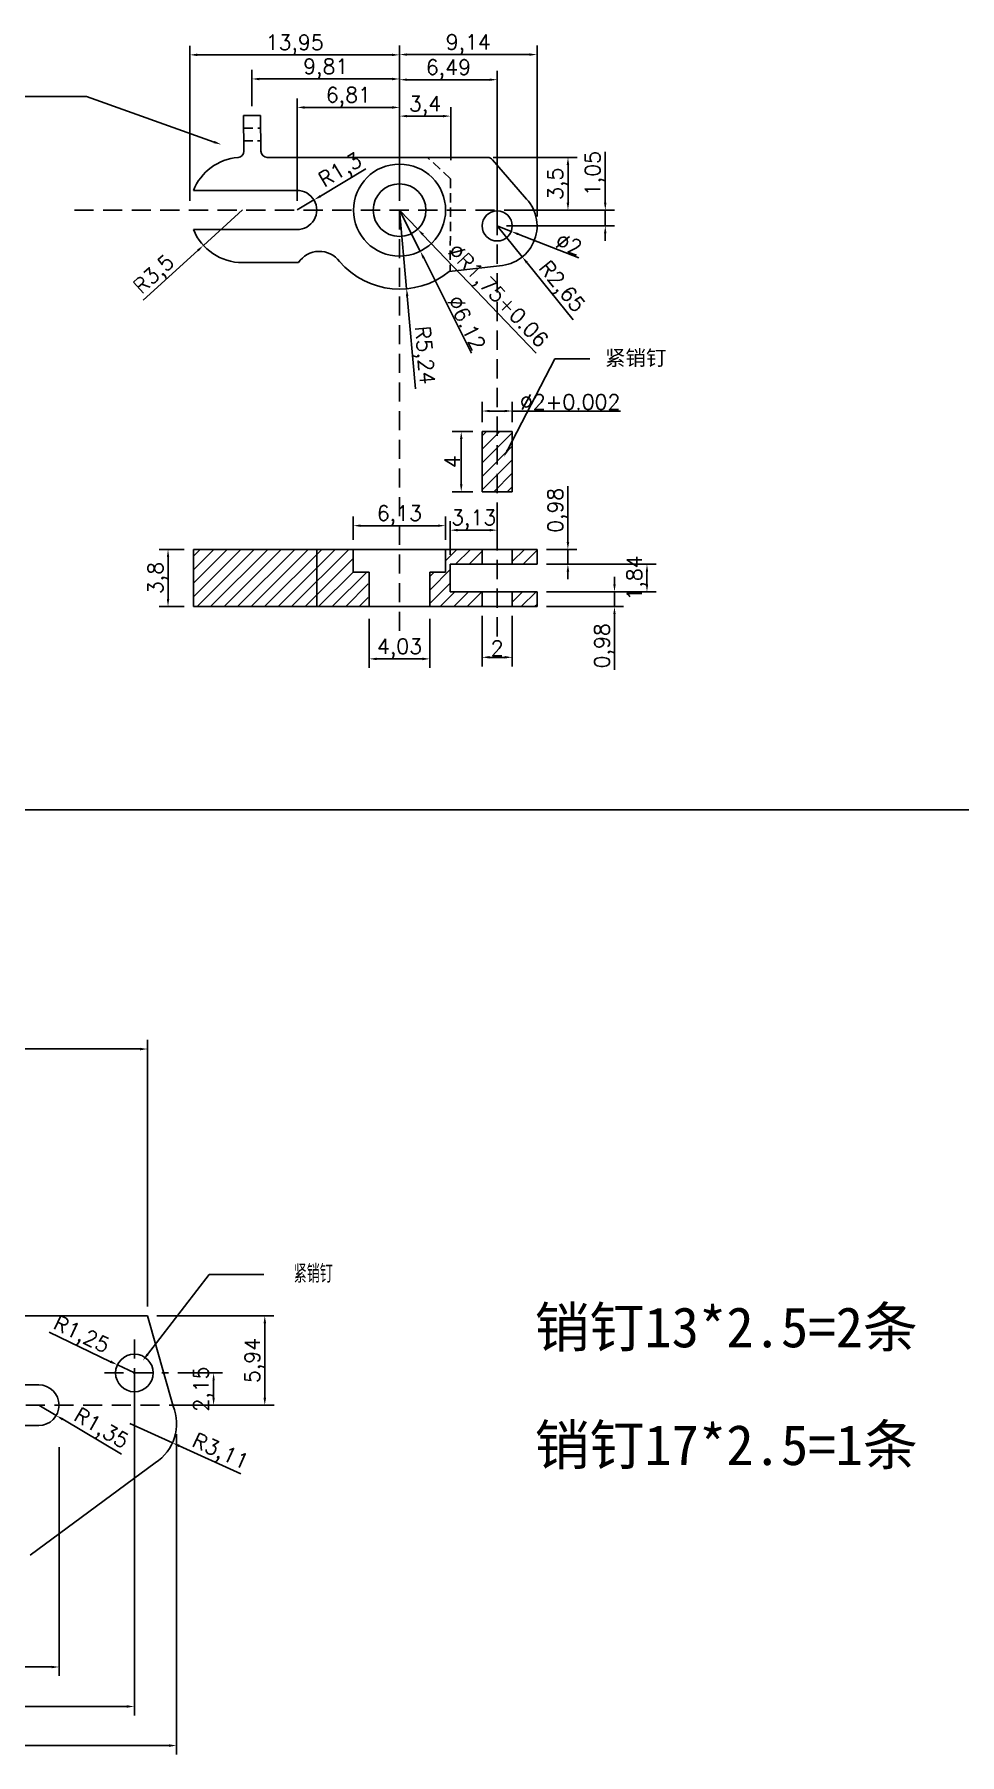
# Model space of a CAD drawing. Header units: millimetres. Extents: x 6817 to 15937, y -5221 to -164.
# Drawn here: x 10223.9 to 10285.5, y -358.1 to -243.8 of the extents above; entities that cross this region are included whole.
import ezdxf
from ezdxf import colors
from ezdxf.entities.mleader import LeaderData, LeaderLine
from ezdxf.math import Vec2, Vec3

# ---------------------------------------------------------------- set-up
doc = ezdxf.new("R2010")
doc.units = ezdxf.units.MM
doc.linetypes.add('HIDDEN', pattern=[9.525, 6.35, -3.175])
doc.layers.add('图层2', color=108, linetype='Continuous')
doc.styles.get("Standard").update_dxf_attribs({"font": 'txt', "bigfont": 'gbcbig.shx'})
doc.dimstyles.new('ISO-25', dxfattribs={"dimtxt": 1, "dimasz": 0.5, "dimexe": 0.6, "dimexo": 0.625, "dimgap": 0.1, "dimtad": 1, "dimtxsty": 'Standard', "dimcen": 2.5, "dimadec": 0, "dimazin": 0, "dimtfac": 1, "dimtmove": 0, "dimatfit": 3, "dimfxl": 0, "dimarcsym": 0})

# ---------------------------------------------------------------- blocks, each defined once
blk = doc.blocks.new('*D808')
at = {"layer": 'Defpoints', "color": 0, "linetype": 'ByBlock', "transparency": 16777216}
for p in [(10253.71, -270.21), (10252.32, -274.21), (10253.71, -274.21)]:
    blk.add_point(p, dxfattribs=at)
at = {"layer": '图层2', "color": 0, "linetype": 'ByBlock', "lineweight": -2, "transparency": 16777216}
for p, q in [((10253.09, -270.21), (10251.72, -270.21)), ((10252.32, -270.71), (10252.32, -273.71)), ((10253.09, -274.21), (10251.72, -274.21))]:
    blk.add_line(p, q, dxfattribs=at)
at = {"layer": '图层2', "color": 0, "linetype": 'ByBlock', "transparency": 16777216}
for points in [[(10252.24, -270.71), (10252.41, -270.71), (10252.32, -270.21)], [(10252.24, -273.71), (10252.41, -273.71), (10252.32, -274.21)]]:
    blk.add_solid(points, dxfattribs=at)
at = {"layer": '图层2', "color": 0, "linetype": 'ByBlock', "transparency": 16777216, "insert": (10251.72, -272.21), "char_height": 1, "attachment_point": 5, "rotation": 90}
blk.add_mtext('4', dxfattribs=at)
blk = doc.blocks.new('*D809')
at = {"layer": 'Defpoints', "color": 0, "linetype": 'ByBlock', "transparency": 16777216}
for p in [(10255.71, -268.84), (10253.71, -270.21), (10255.71, -270.21)]:
    blk.add_point(p, dxfattribs=at)
at = {"layer": '图层2', "color": 0, "linetype": 'ByBlock', "lineweight": -2, "transparency": 16777216}
for p, q in [((10253.71, -269.58), (10253.71, -268.24)), ((10255.71, -269.58), (10255.71, -268.24)), ((10254.21, -268.84), (10255.21, -268.84)), ((10255.71, -268.84), (10262.91, -268.84))]:
    blk.add_line(p, q, dxfattribs=at)
at = {"layer": '图层2', "color": 0, "linetype": 'ByBlock', "transparency": 16777216}
for points in [[(10254.21, -268.76), (10254.21, -268.92), (10253.71, -268.84)], [(10255.21, -268.76), (10255.21, -268.92), (10255.71, -268.84)]]:
    blk.add_solid(points, dxfattribs=at)
at = {"layer": '图层2', "color": 0, "linetype": 'ByBlock', "transparency": 16777216, "insert": (10259.56, -268.24), "char_height": 1, "attachment_point": 5}
blk.add_mtext('%%C2+0.002', dxfattribs=at)
blk = doc.blocks.new('*D810')
at = {"layer": 'Defpoints', "color": 0, "linetype": 'ByBlock', "transparency": 16777216}
for p in [(10257.36, -278.04), (10257.36, -279.02), (10259.41, -279.02)]:
    blk.add_point(p, dxfattribs=at)
at = {"layer": '图层2', "color": 0, "linetype": 'ByBlock', "lineweight": -2, "transparency": 16777216}
for p, q in [((10259.41, -277.54), (10259.41, -273.84)), ((10257.99, -278.04), (10260.01, -278.04)), ((10259.41, -279.02), (10259.41, -278.04)), ((10257.99, -279.02), (10260.01, -279.02)), ((10259.41, -279.52), (10259.41, -280.02))]:
    blk.add_line(p, q, dxfattribs=at)
at = {"layer": '图层2', "color": 0, "linetype": 'ByBlock', "transparency": 16777216}
for points in [[(10259.33, -277.54), (10259.5, -277.54), (10259.41, -278.04)], [(10259.33, -279.52), (10259.5, -279.52), (10259.41, -279.02)]]:
    blk.add_solid(points, dxfattribs=at)
at = {"layer": '图层2', "color": 0, "linetype": 'ByBlock', "transparency": 16777216, "insert": (10258.73, -275.44), "char_height": 1, "attachment_point": 5, "rotation": 90}
blk.add_mtext('0,98', dxfattribs=at)
blk = doc.blocks.new('*D811')
at = {"layer": 'Defpoints', "color": 0, "linetype": 'ByBlock', "transparency": 16777216}
for p in [(10259.08, -279.02), (10257.36, -280.86), (10264.67, -280.86)]:
    blk.add_point(p, dxfattribs=at)
at = {"layer": '图层2', "color": 0, "linetype": 'ByBlock', "lineweight": -2, "transparency": 16777216}
for p, q in [((10259.7, -279.02), (10265.27, -279.02)), ((10264.67, -279.52), (10264.67, -280.36)), ((10257.99, -280.86), (10265.27, -280.86))]:
    blk.add_line(p, q, dxfattribs=at)
at = {"layer": '图层2', "color": 0, "linetype": 'ByBlock', "transparency": 16777216}
for points in [[(10264.59, -279.52), (10264.75, -279.52), (10264.67, -279.02)], [(10264.59, -280.36), (10264.75, -280.36), (10264.67, -280.86)]]:
    blk.add_solid(points, dxfattribs=at)
at = {"layer": '图层2', "color": 0, "linetype": 'ByBlock', "transparency": 16777216, "insert": (10263.99, -279.94), "char_height": 1, "attachment_point": 5, "rotation": 90}
blk.add_mtext('1,84', dxfattribs=at)
blk = doc.blocks.new('*D812')
at = {"layer": 'Defpoints', "color": 0, "linetype": 'ByBlock', "transparency": 16777216}
for p in [(10257.36, -280.86), (10257.36, -281.84), (10262.51, -281.84)]:
    blk.add_point(p, dxfattribs=at)
at = {"layer": '图层2', "color": 0, "linetype": 'ByBlock', "lineweight": -2, "transparency": 16777216}
for p, q in [((10262.51, -280.36), (10262.51, -279.86)), ((10257.99, -280.86), (10263.11, -280.86)), ((10262.51, -280.86), (10262.51, -281.84)), ((10257.99, -281.84), (10263.11, -281.84)), ((10262.51, -282.34), (10262.51, -286.04))]:
    blk.add_line(p, q, dxfattribs=at)
at = {"layer": '图层2', "color": 0, "linetype": 'ByBlock', "transparency": 16777216}
for points in [[(10262.43, -280.36), (10262.59, -280.36), (10262.51, -280.86)], [(10262.43, -282.34), (10262.59, -282.34), (10262.51, -281.84)]]:
    blk.add_solid(points, dxfattribs=at)
at = {"layer": '图层2', "color": 0, "linetype": 'ByBlock', "transparency": 16777216, "insert": (10261.83, -284.44), "char_height": 1, "attachment_point": 5, "rotation": 90}
blk.add_mtext('0,98', dxfattribs=at)
blk = doc.blocks.new('*D813')
at = {"layer": 'Defpoints', "color": 0, "linetype": 'ByBlock', "transparency": 16777216}
for p in [(10253.71, -281.84), (10255.71, -281.84), (10255.71, -285.21)]:
    blk.add_point(p, dxfattribs=at)
at = {"layer": '图层2', "color": 0, "linetype": 'ByBlock', "lineweight": -2, "transparency": 16777216}
for p, q in [((10253.71, -282.46), (10253.71, -285.81)), ((10255.71, -282.46), (10255.71, -285.81)), ((10254.21, -285.21), (10255.21, -285.21))]:
    blk.add_line(p, q, dxfattribs=at)
at = {"layer": '图层2', "color": 0, "linetype": 'ByBlock', "transparency": 16777216}
for points in [[(10254.21, -285.12), (10254.21, -285.29), (10253.71, -285.21)], [(10255.21, -285.12), (10255.21, -285.29), (10255.71, -285.21)]]:
    blk.add_solid(points, dxfattribs=at)
at = {"layer": '图层2', "color": 0, "linetype": 'ByBlock', "transparency": 16777216, "insert": (10254.71, -284.61), "char_height": 1, "attachment_point": 5}
blk.add_mtext('2', dxfattribs=at)
blk = doc.blocks.new('*D556')
at = {"layer": 'Defpoints', "color": 0, "linetype": 'ByBlock', "transparency": 16777216}
for p in [(10246.21, -282.04), (10250.24, -282.04), (10246.21, -285.31)]:
    blk.add_point(p, dxfattribs=at)
at = {"layer": '图层2', "color": 0, "linetype": 'ByBlock', "lineweight": -2, "transparency": 16777216}
for p, q in [((10246.21, -282.66), (10246.21, -285.91)), ((10250.24, -282.66), (10250.24, -285.91)), ((10249.74, -285.31), (10246.71, -285.31))]:
    blk.add_line(p, q, dxfattribs=at)
at = {"layer": '图层2', "color": 0, "linetype": 'ByBlock', "transparency": 16777216}
for points in [[(10246.71, -285.23), (10246.71, -285.4), (10246.21, -285.31)], [(10249.74, -285.23), (10249.74, -285.4), (10250.24, -285.31)]]:
    blk.add_solid(points, dxfattribs=at)
at = {"layer": '图层2', "color": 0, "linetype": 'ByBlock', "transparency": 16777216, "insert": (10248.22, -284.63), "char_height": 1, "attachment_point": 5}
blk.add_mtext('4,03', dxfattribs=at)
blk = doc.blocks.new('*D814')
at = {"layer": 'Defpoints', "color": 0, "linetype": 'ByBlock', "transparency": 16777216}
for p in [(10251.27, -276.46), (10245.14, -278.04), (10251.27, -278.04)]:
    blk.add_point(p, dxfattribs=at)
at = {"layer": '图层2', "color": 0, "linetype": 'ByBlock', "lineweight": -2, "transparency": 16777216}
for p, q in [((10245.14, -277.41), (10245.14, -275.86)), ((10245.64, -276.46), (10250.77, -276.46)), ((10251.27, -277.41), (10251.27, -275.86))]:
    blk.add_line(p, q, dxfattribs=at)
at = {"layer": '图层2', "color": 0, "linetype": 'ByBlock', "transparency": 16777216}
for points in [[(10245.64, -276.38), (10245.64, -276.54), (10245.14, -276.46)], [(10250.77, -276.38), (10250.77, -276.54), (10251.27, -276.46)]]:
    blk.add_solid(points, dxfattribs=at)
at = {"layer": '图层2', "color": 0, "linetype": 'ByBlock', "transparency": 16777216, "insert": (10248.21, -275.78), "char_height": 1, "attachment_point": 5}
blk.add_mtext('6,13', dxfattribs=at)
blk = doc.blocks.new('*D646')
at = {"layer": 'Defpoints', "color": 0, "linetype": 'ByBlock', "transparency": 16777216}
for p in [(10229.46, -332.23), (10230.59, -332.77)]:
    blk.add_point(p, dxfattribs=at)
at = {"layer": '图层2', "color": 0, "linetype": 'ByBlock', "lineweight": -2, "transparency": 16777216}
for p, q in [((10224.92, -330.07), (10229.01, -332.02)), ((10230.59, -332.77), (10229.46, -332.23))]:
    blk.add_line(p, q, dxfattribs=at)
at = {"layer": '图层2', "color": 0, "linetype": 'ByBlock', "transparency": 16777216}
blk.add_solid([(10229.05, -331.94), (10228.98, -332.1), (10229.46, -332.23)], dxfattribs=at)
at = {"layer": '图层2', "color": 0, "linetype": 'ByBlock', "transparency": 16777216, "insert": (10227.03, -330.32), "char_height": 1, "attachment_point": 5, "rotation": 334.5583}
blk.add_mtext('R1,25', dxfattribs=at)
blk = doc.blocks.new('*D648')
at = {"layer": 'Defpoints', "color": 0, "linetype": 'ByBlock', "transparency": 16777216}
for p in [(10224.24, -334.91), (10225.4, -335.6)]:
    blk.add_point(p, dxfattribs=at)
at = {"layer": '图层2', "color": 0, "linetype": 'ByBlock', "lineweight": -2, "transparency": 16777216}
for p, q in [((10224.24, -334.91), (10225.4, -335.6)), ((10229.73, -338.16), (10225.83, -335.85))]:
    blk.add_line(p, q, dxfattribs=at)
at = {"layer": '图层2', "color": 0, "linetype": 'ByBlock', "transparency": 16777216}
blk.add_solid([(10225.87, -335.78), (10225.79, -335.93), (10225.4, -335.6)], dxfattribs=at)
at = {"layer": '图层2', "color": 0, "linetype": 'ByBlock', "transparency": 16777216, "insert": (10228.34, -336.55), "char_height": 1, "attachment_point": 5, "rotation": 329.4399}
blk.add_mtext('R1,35', dxfattribs=at)
blk = doc.blocks.new('*D649')
at = {"layer": 'Defpoints', "color": 0, "linetype": 'ByBlock', "transparency": 16777216}
for p in [(10230.29, -336.13), (10233.12, -337.41)]:
    blk.add_point(p, dxfattribs=at)
at = {"layer": '图层2', "color": 0, "linetype": 'ByBlock', "lineweight": -2, "transparency": 16777216}
for p, q in [((10230.29, -336.13), (10233.12, -337.41)), ((10237.68, -339.47), (10233.58, -337.62))]:
    blk.add_line(p, q, dxfattribs=at)
at = {"layer": '图层2', "color": 0, "linetype": 'ByBlock', "transparency": 16777216}
blk.add_solid([(10233.61, -337.54), (10233.55, -337.7), (10233.12, -337.41)], dxfattribs=at)
at = {"layer": '图层2', "color": 0, "linetype": 'ByBlock', "transparency": 16777216, "insert": (10236.27, -338.09), "char_height": 1, "attachment_point": 5, "rotation": 335.6785}
blk.add_mtext('R3,11', dxfattribs=at)
blk = doc.blocks.new('*D651')
at = {"layer": 'Defpoints', "color": 0, "linetype": 'ByBlock', "transparency": 16777216}
for p in [(10181.88, -337.08), (10225.59, -337.07), (10225.59, -352.31)]:
    blk.add_point(p, dxfattribs=at)
at = {"layer": '图层2', "color": 0, "linetype": 'ByBlock', "lineweight": -2, "transparency": 16777216}
for p, q in [((10181.88, -337.7), (10181.88, -352.91)), ((10225.59, -337.7), (10225.59, -352.91)), ((10182.38, -352.31), (10225.09, -352.31))]:
    blk.add_line(p, q, dxfattribs=at)
at = {"layer": '图层2', "color": 0, "linetype": 'ByBlock', "transparency": 16777216}
for points in [[(10182.38, -352.23), (10182.38, -352.4), (10181.88, -352.31)], [(10225.09, -352.23), (10225.09, -352.4), (10225.59, -352.31)]]:
    blk.add_solid(points, dxfattribs=at)
at = {"layer": '图层2', "color": 0, "linetype": 'ByBlock', "transparency": 16777216, "insert": (10203.73, -351.63), "char_height": 1, "attachment_point": 5}
blk.add_mtext('43,7', dxfattribs=at)
blk = doc.blocks.new('*D653')
at = {"layer": 'Defpoints', "color": 0, "linetype": 'ByBlock', "transparency": 16777216}
for p in [(10230.59, -332.77), (10181.88, -337.05), (10230.59, -354.94)]:
    blk.add_point(p, dxfattribs=at)
at = {"layer": '图层2', "color": 0, "linetype": 'ByBlock', "lineweight": -2, "transparency": 16777216}
for p, q in [((10230.59, -333.4), (10230.59, -355.54)), ((10181.88, -337.67), (10181.88, -355.54)), ((10182.38, -354.94), (10230.09, -354.94))]:
    blk.add_line(p, q, dxfattribs=at)
at = {"layer": '图层2', "color": 0, "linetype": 'ByBlock', "transparency": 16777216}
for points in [[(10182.38, -354.85), (10182.38, -355.02), (10181.88, -354.94)], [(10230.09, -354.85), (10230.09, -355.02), (10230.59, -354.94)]]:
    blk.add_solid(points, dxfattribs=at)
at = {"layer": '图层2', "color": 0, "linetype": 'ByBlock', "transparency": 16777216, "insert": (10206.24, -354.25), "char_height": 1, "attachment_point": 5}
blk.add_mtext('48,71', dxfattribs=at)
blk = doc.blocks.new('*D1033')
at = {"layer": 'Defpoints', "color": 0, "linetype": 'ByBlock', "transparency": 16777216}
for p in [(10181.88, -334.92), (10233.4, -336.21), (10233.4, -357.53)]:
    blk.add_point(p, dxfattribs=at)
at = {"layer": '图层2', "color": 0, "linetype": 'ByBlock', "lineweight": -2, "transparency": 16777216}
for p, q in [((10181.88, -335.54), (10181.88, -358.13)), ((10233.4, -336.84), (10233.4, -358.13)), ((10182.38, -357.53), (10232.9, -357.53))]:
    blk.add_line(p, q, dxfattribs=at)
at = {"layer": '图层2', "color": 0, "linetype": 'ByBlock', "transparency": 16777216}
for points in [[(10182.38, -357.45), (10182.38, -357.62), (10181.88, -357.53)], [(10232.9, -357.45), (10232.9, -357.62), (10233.4, -357.53)]]:
    blk.add_solid(points, dxfattribs=at)
at = {"layer": '图层2', "color": 0, "linetype": 'ByBlock', "transparency": 16777216, "insert": (10207.64, -356.85), "char_height": 1, "attachment_point": 5}
blk.add_mtext('51,52', dxfattribs=at)
blk = doc.blocks.new('*D1041')
at = {"layer": 'Defpoints', "color": 0, "linetype": 'ByBlock', "transparency": 16777216}
for p in [(10231.47, -311.24), (10231.47, -328.97), (10181.88, -334.89)]:
    blk.add_point(p, dxfattribs=at)
at = {"layer": '图层2', "color": 0, "linetype": 'ByBlock', "lineweight": -2, "transparency": 16777216}
for p, q in [((10181.88, -334.26), (10181.88, -310.64)), ((10231.47, -328.35), (10231.47, -310.64)), ((10182.38, -311.24), (10230.97, -311.24))]:
    blk.add_line(p, q, dxfattribs=at)
at = {"layer": '图层2', "color": 0, "linetype": 'ByBlock', "transparency": 16777216}
for points in [[(10182.38, -311.16), (10182.38, -311.33), (10181.88, -311.24)], [(10230.97, -311.16), (10230.97, -311.33), (10231.47, -311.24)]]:
    blk.add_solid(points, dxfattribs=at)
at = {"layer": '图层2', "color": 0, "linetype": 'ByBlock', "transparency": 16777216, "insert": (10206.67, -310.56), "char_height": 1, "attachment_point": 5}
blk.add_mtext('49,59', dxfattribs=at)
blk = doc.blocks.new('*D1042')
at = {"layer": 'Defpoints', "color": 0, "linetype": 'ByBlock', "transparency": 16777216}
for p in [(10232.85, -332.77), (10233.16, -334.92), (10235.86, -334.92)]:
    blk.add_point(p, dxfattribs=at)
at = {"layer": '图层2', "color": 0, "linetype": 'ByBlock', "lineweight": -2, "transparency": 16777216}
for p, q in [((10233.48, -332.77), (10236.46, -332.77)), ((10235.86, -333.27), (10235.86, -334.42)), ((10233.78, -334.92), (10236.46, -334.92))]:
    blk.add_line(p, q, dxfattribs=at)
at = {"layer": '图层2', "color": 0, "linetype": 'ByBlock', "transparency": 16777216}
for points in [[(10235.78, -333.27), (10235.94, -333.27), (10235.86, -332.77)], [(10235.78, -334.42), (10235.94, -334.42), (10235.86, -334.92)]]:
    blk.add_solid(points, dxfattribs=at)
at = {"layer": '图层2', "color": 0, "linetype": 'ByBlock', "transparency": 16777216, "insert": (10235.18, -333.84), "char_height": 1, "attachment_point": 5, "rotation": 90}
blk.add_mtext('2,15', dxfattribs=at)
blk = doc.blocks.new('*D655')
at = {"layer": 'Defpoints', "color": 0, "linetype": 'ByBlock', "transparency": 16777216}
for p in [(10231.47, -328.97), (10239.26, -328.97), (10233.16, -334.92)]:
    blk.add_point(p, dxfattribs=at)
at = {"layer": '图层2', "color": 0, "linetype": 'ByBlock', "lineweight": -2, "transparency": 16777216}
for p, q in [((10232.09, -328.97), (10239.86, -328.97)), ((10239.26, -334.42), (10239.26, -329.47)), ((10233.78, -334.92), (10239.86, -334.92))]:
    blk.add_line(p, q, dxfattribs=at)
at = {"layer": '图层2', "color": 0, "linetype": 'ByBlock', "transparency": 16777216}
for points in [[(10239.18, -329.47), (10239.35, -329.47), (10239.26, -328.97)], [(10239.18, -334.42), (10239.35, -334.42), (10239.26, -334.92)]]:
    blk.add_solid(points, dxfattribs=at)
at = {"layer": '图层2', "color": 0, "linetype": 'ByBlock', "transparency": 16777216, "insert": (10238.58, -331.94), "char_height": 1, "attachment_point": 5, "rotation": 90}
blk.add_mtext('5,94', dxfattribs=at)
blk = doc.blocks.new('*D1063')
at = {"layer": 'Defpoints', "color": 0, "linetype": 'ByBlock', "transparency": 16777216}
for p in [(10242.53, -254.81), (10241.42, -255.48)]:
    blk.add_point(p, dxfattribs=at)
at = {"layer": '图层2', "color": 0, "linetype": 'ByBlock', "lineweight": -2, "transparency": 16777216}
for p, q in [((10245.99, -252.74), (10242.96, -254.56)), ((10241.42, -255.48), (10242.53, -254.81))]:
    blk.add_line(p, q, dxfattribs=at)
at = {"layer": '图层2', "color": 0, "linetype": 'ByBlock', "transparency": 16777216}
blk.add_solid([(10242.92, -254.49), (10243, -254.63), (10242.53, -254.81)], dxfattribs=at)
at = {"layer": '图层2', "color": 0, "linetype": 'ByBlock', "transparency": 16777216, "insert": (10244.34, -252.93), "char_height": 1, "attachment_point": 5, "rotation": 30.9132}
blk.add_mtext('R1,3', dxfattribs=at)
blk = doc.blocks.new('*D1064')
at = {"layer": 'Defpoints', "color": 0, "linetype": 'ByBlock', "transparency": 16777216}
for p in [(10248.22, -255.49), (10248.69, -260.71)]:
    blk.add_point(p, dxfattribs=at)
at = {"layer": '图层2', "color": 0, "linetype": 'ByBlock', "lineweight": -2, "transparency": 16777216}
for p, q in [((10248.22, -255.49), (10248.69, -260.71)), ((10249.28, -267.37), (10248.73, -261.21))]:
    blk.add_line(p, q, dxfattribs=at)
at = {"layer": '图层2', "color": 0, "linetype": 'ByBlock', "transparency": 16777216}
blk.add_solid([(10248.82, -261.2), (10248.65, -261.22), (10248.69, -260.71)], dxfattribs=at)
at = {"layer": '图层2', "color": 0, "linetype": 'ByBlock', "transparency": 16777216, "insert": (10249.77, -265.13), "char_height": 1, "attachment_point": 5, "rotation": 275.0941}
blk.add_mtext('R5,24', dxfattribs=at)
blk = doc.blocks.new('*D1065')
at = {"layer": 'Defpoints', "color": 0, "linetype": 'ByBlock', "transparency": 16777216}
for p in [(10254.71, -256.54), (10256.38, -258.6)]:
    blk.add_point(p, dxfattribs=at)
at = {"layer": '图层2', "color": 0, "linetype": 'ByBlock', "lineweight": -2, "transparency": 16777216}
for p, q in [((10254.71, -256.54), (10256.38, -258.6)), ((10259.76, -262.77), (10256.7, -258.99))]:
    blk.add_line(p, q, dxfattribs=at)
at = {"layer": '图层2', "color": 0, "linetype": 'ByBlock', "transparency": 16777216}
blk.add_solid([(10256.76, -258.93), (10256.63, -259.04), (10256.38, -258.6)], dxfattribs=at)
at = {"layer": '图层2', "color": 0, "linetype": 'ByBlock', "transparency": 16777216, "insert": (10258.92, -260.64), "char_height": 1, "attachment_point": 5, "rotation": 309.028}
blk.add_mtext('R2,65', dxfattribs=at)
blk = doc.blocks.new('*D1066')
at = {"layer": 'Defpoints', "color": 0, "linetype": 'ByBlock', "transparency": 16777216}
for p in [(10237.77, -255.48), (10235.18, -257.83)]:
    blk.add_point(p, dxfattribs=at)
at = {"layer": '图层2', "color": 0, "linetype": 'ByBlock', "lineweight": -2, "transparency": 16777216}
for p, q in [((10237.77, -255.48), (10235.18, -257.83)), ((10231.18, -261.48), (10234.81, -258.17))]:
    blk.add_line(p, q, dxfattribs=at)
at = {"layer": '图层2', "color": 0, "linetype": 'ByBlock', "transparency": 16777216}
blk.add_solid([(10234.76, -258.11), (10234.87, -258.23), (10235.18, -257.83)], dxfattribs=at)
at = {"layer": '图层2', "color": 0, "linetype": 'ByBlock', "transparency": 16777216, "insert": (10231.97, -259.84), "char_height": 1, "attachment_point": 5, "rotation": 42.354}
blk.add_mtext('R3,5', dxfattribs=at)
blk = doc.blocks.new('*D1067')
at = {"layer": 'Defpoints', "color": 0, "linetype": 'ByBlock', "transparency": 16777216}
for p in [(10241.42, -248.66), (10241.42, -255.48), (10248.22, -255.49)]:
    blk.add_point(p, dxfattribs=at)
at = {"layer": '图层2', "color": 0, "linetype": 'ByBlock', "lineweight": -2, "transparency": 16777216}
for p, q in [((10241.42, -254.86), (10241.42, -248.06)), ((10248.22, -254.86), (10248.22, -248.06)), ((10247.72, -248.66), (10241.92, -248.66))]:
    blk.add_line(p, q, dxfattribs=at)
at = {"layer": '图层2', "color": 0, "linetype": 'ByBlock', "transparency": 16777216}
for points in [[(10241.92, -248.58), (10241.92, -248.75), (10241.42, -248.66)], [(10247.72, -248.58), (10247.72, -248.75), (10248.22, -248.66)]]:
    blk.add_solid(points, dxfattribs=at)
at = {"layer": '图层2', "color": 0, "linetype": 'ByBlock', "transparency": 16777216, "insert": (10244.82, -247.98), "char_height": 1, "attachment_point": 5}
blk.add_mtext('6,81', dxfattribs=at)
blk = doc.blocks.new('*D1068')
at = {"layer": 'Defpoints', "color": 0, "linetype": 'ByBlock', "transparency": 16777216}
for p in [(10234.27, -245.17), (10234.27, -255.49), (10248.22, -255.49)]:
    blk.add_point(p, dxfattribs=at)
at = {"layer": '图层2', "color": 0, "linetype": 'ByBlock', "lineweight": -2, "transparency": 16777216}
for p, q in [((10234.27, -254.86), (10234.27, -244.57)), ((10248.22, -254.86), (10248.22, -244.57)), ((10247.72, -245.17), (10234.77, -245.17))]:
    blk.add_line(p, q, dxfattribs=at)
at = {"layer": '图层2', "color": 0, "linetype": 'ByBlock', "transparency": 16777216}
for points in [[(10234.77, -245.09), (10234.77, -245.25), (10234.27, -245.17)], [(10247.72, -245.09), (10247.72, -245.25), (10248.22, -245.17)]]:
    blk.add_solid(points, dxfattribs=at)
at = {"layer": '图层2', "color": 0, "linetype": 'ByBlock', "transparency": 16777216, "insert": (10241.25, -244.49), "char_height": 1, "attachment_point": 5}
blk.add_mtext('13,95', dxfattribs=at)
blk = doc.blocks.new('*D1069')
at = {"layer": 'Defpoints', "color": 0, "linetype": 'ByBlock', "transparency": 16777216}
for p in [(10238.41, -246.77), (10238.41, -249.21), (10248.22, -255.49)]:
    blk.add_point(p, dxfattribs=at)
at = {"layer": '图层2', "color": 0, "linetype": 'ByBlock', "lineweight": -2, "transparency": 16777216}
for p, q in [((10238.41, -248.58), (10238.41, -246.17)), ((10247.72, -246.77), (10238.91, -246.77)), ((10248.22, -254.86), (10248.22, -246.17))]:
    blk.add_line(p, q, dxfattribs=at)
at = {"layer": '图层2', "color": 0, "linetype": 'ByBlock', "transparency": 16777216}
for points in [[(10238.91, -246.69), (10238.91, -246.86), (10238.41, -246.77)], [(10247.72, -246.69), (10247.72, -246.86), (10248.22, -246.77)]]:
    blk.add_solid(points, dxfattribs=at)
at = {"layer": '图层2', "color": 0, "linetype": 'ByBlock', "transparency": 16777216, "insert": (10243.31, -246.09), "char_height": 1, "attachment_point": 5}
blk.add_mtext('9,81', dxfattribs=at)
blk = doc.blocks.new('*D670')
at = {"layer": 'Defpoints', "color": 0, "linetype": 'ByBlock', "transparency": 16777216}
for p in [(10251.62, -249.24), (10251.62, -252.78), (10248.22, -255.49)]:
    blk.add_point(p, dxfattribs=at)
at = {"layer": '图层2', "color": 0, "linetype": 'ByBlock', "lineweight": -2, "transparency": 16777216}
for p, q in [((10248.22, -254.86), (10248.22, -248.64)), ((10251.62, -252.16), (10251.62, -248.64)), ((10248.72, -249.24), (10251.12, -249.24))]:
    blk.add_line(p, q, dxfattribs=at)
at = {"layer": '图层2', "color": 0, "linetype": 'ByBlock', "transparency": 16777216}
for points in [[(10248.72, -249.16), (10248.72, -249.32), (10248.22, -249.24)], [(10251.12, -249.16), (10251.12, -249.32), (10251.62, -249.24)]]:
    blk.add_solid(points, dxfattribs=at)
at = {"layer": '图层2', "color": 0, "linetype": 'ByBlock', "transparency": 16777216, "insert": (10249.92, -248.56), "char_height": 1, "attachment_point": 5}
blk.add_mtext('3,4', dxfattribs=at)
blk = doc.blocks.new('*D671')
at = {"layer": 'Defpoints', "color": 0, "linetype": 'ByBlock', "transparency": 16777216}
for p in [(10254.71, -246.82), (10248.22, -255.49), (10254.71, -256.54)]:
    blk.add_point(p, dxfattribs=at)
at = {"layer": '图层2', "color": 0, "linetype": 'ByBlock', "lineweight": -2, "transparency": 16777216}
for p, q in [((10248.22, -254.86), (10248.22, -246.22)), ((10248.72, -246.82), (10254.21, -246.82)), ((10254.71, -255.91), (10254.71, -246.22))]:
    blk.add_line(p, q, dxfattribs=at)
at = {"layer": '图层2', "color": 0, "linetype": 'ByBlock', "transparency": 16777216}
for points in [[(10248.72, -246.74), (10248.72, -246.9), (10248.22, -246.82)], [(10254.21, -246.74), (10254.21, -246.9), (10254.71, -246.82)]]:
    blk.add_solid(points, dxfattribs=at)
at = {"layer": '图层2', "color": 0, "linetype": 'ByBlock', "transparency": 16777216, "insert": (10251.47, -246.14), "char_height": 1, "attachment_point": 5}
blk.add_mtext('6,49', dxfattribs=at)
blk = doc.blocks.new('*D1070')
at = {"layer": 'Defpoints', "color": 0, "linetype": 'ByBlock', "transparency": 16777216}
for p in [(10257.36, -245.15), (10248.22, -255.49), (10257.36, -256.54)]:
    blk.add_point(p, dxfattribs=at)
at = {"layer": '图层2', "color": 0, "linetype": 'ByBlock', "lineweight": -2, "transparency": 16777216}
for p, q in [((10248.22, -254.86), (10248.22, -244.55)), ((10257.36, -255.91), (10257.36, -244.55)), ((10248.72, -245.15), (10256.86, -245.15))]:
    blk.add_line(p, q, dxfattribs=at)
at = {"layer": '图层2', "color": 0, "linetype": 'ByBlock', "transparency": 16777216}
for points in [[(10248.72, -245.07), (10248.72, -245.23), (10248.22, -245.15)], [(10256.86, -245.07), (10256.86, -245.23), (10257.36, -245.15)]]:
    blk.add_solid(points, dxfattribs=at)
at = {"layer": '图层2', "color": 0, "linetype": 'ByBlock', "transparency": 16777216, "insert": (10252.79, -244.47), "char_height": 1, "attachment_point": 5}
blk.add_mtext('9,14', dxfattribs=at)
blk = doc.blocks.new('*D1071')
at = {"layer": 'Defpoints', "color": 0, "linetype": 'ByBlock', "transparency": 16777216}
for p in [(10254.71, -255.49), (10261.9, -255.49), (10254.71, -256.54)]:
    blk.add_point(p, dxfattribs=at)
at = {"layer": '图层2', "color": 0, "linetype": 'ByBlock', "lineweight": -2, "transparency": 16777216}
for p, q in [((10261.9, -254.99), (10261.9, -251.62)), ((10255.34, -255.49), (10262.5, -255.49)), ((10261.9, -256.54), (10261.9, -255.49)), ((10255.34, -256.54), (10262.5, -256.54)), ((10261.9, -257.04), (10261.9, -257.54))]:
    blk.add_line(p, q, dxfattribs=at)
at = {"layer": '图层2', "color": 0, "linetype": 'ByBlock', "transparency": 16777216}
for points in [[(10261.81, -254.99), (10261.98, -254.99), (10261.9, -255.49)], [(10261.81, -257.04), (10261.98, -257.04), (10261.9, -256.54)]]:
    blk.add_solid(points, dxfattribs=at)
at = {"layer": '图层2', "color": 0, "linetype": 'ByBlock', "transparency": 16777216, "insert": (10261.21, -253.06), "char_height": 1, "attachment_point": 5, "rotation": 90}
blk.add_mtext('1,05', dxfattribs=at)
blk = doc.blocks.new('*D1072')
at = {"layer": 'Defpoints', "color": 0, "linetype": 'ByBlock', "transparency": 16777216}
for p in [(10253.83, -251.99), (10259.42, -251.99), (10254.71, -255.49)]:
    blk.add_point(p, dxfattribs=at)
at = {"layer": '图层2', "color": 0, "linetype": 'ByBlock', "lineweight": -2, "transparency": 16777216}
for p, q in [((10254.45, -251.99), (10260.02, -251.99)), ((10259.42, -254.99), (10259.42, -252.49)), ((10255.34, -255.49), (10260.02, -255.49))]:
    blk.add_line(p, q, dxfattribs=at)
at = {"layer": '图层2', "color": 0, "linetype": 'ByBlock', "transparency": 16777216}
for points in [[(10259.33, -252.49), (10259.5, -252.49), (10259.42, -251.99)], [(10259.33, -254.99), (10259.5, -254.99), (10259.42, -255.49)]]:
    blk.add_solid(points, dxfattribs=at)
at = {"layer": '图层2', "color": 0, "linetype": 'ByBlock', "transparency": 16777216, "insert": (10258.73, -253.74), "char_height": 1, "attachment_point": 5, "rotation": 90}
blk.add_mtext('3,5', dxfattribs=at)
blk = doc.blocks.new('*D672')
at = {"layer": 'Defpoints', "color": 0, "linetype": 'ByBlock', "transparency": 16777216}
for p in [(10248.22, -255.49), (10249.43, -256.76)]:
    blk.add_point(p, dxfattribs=at)
at = {"layer": '图层2', "color": 0, "linetype": 'ByBlock', "lineweight": -2, "transparency": 16777216}
for p, q in [((10248.22, -255.49), (10249.43, -256.76)), ((10257.3, -265), (10249.78, -257.12))]:
    blk.add_line(p, q, dxfattribs=at)
at = {"layer": '图层2', "color": 0, "linetype": 'ByBlock', "transparency": 16777216}
blk.add_solid([(10249.84, -257.06), (10249.72, -257.17), (10249.43, -256.76)], dxfattribs=at)
at = {"layer": '图层2', "color": 0, "linetype": 'ByBlock', "transparency": 16777216, "insert": (10254.68, -261.26), "char_height": 1, "attachment_point": 5, "rotation": 313.6887}
blk.add_mtext('%%CR1,75+0.06', dxfattribs=at)
blk = doc.blocks.new('*D673')
at = {"layer": 'Defpoints', "color": 0, "linetype": 'ByBlock', "transparency": 16777216}
for p in [(10248.22, -255.49), (10249.6, -258.22)]:
    blk.add_point(p, dxfattribs=at)
at = {"layer": '图层2', "color": 0, "linetype": 'ByBlock', "lineweight": -2, "transparency": 16777216}
for p, q in [((10248.22, -255.49), (10249.6, -258.22)), ((10253.01, -264.99), (10249.83, -258.67))]:
    blk.add_line(p, q, dxfattribs=at)
at = {"layer": '图层2', "color": 0, "linetype": 'ByBlock', "transparency": 16777216}
blk.add_solid([(10249.9, -258.63), (10249.75, -258.71), (10249.6, -258.22)], dxfattribs=at)
at = {"layer": '图层2', "color": 0, "linetype": 'ByBlock', "transparency": 16777216, "insert": (10252.68, -262.99), "char_height": 1, "attachment_point": 5, "rotation": 296.7734}
blk.add_mtext('%%C6.12', dxfattribs=at)
blk = doc.blocks.new('*D674')
at = {"layer": 'Defpoints', "color": 0, "linetype": 'ByBlock', "transparency": 16777216}
for p in [(10254.71, -256.54), (10255.64, -256.9)]:
    blk.add_point(p, dxfattribs=at)
at = {"layer": '图层2', "color": 0, "linetype": 'ByBlock', "lineweight": -2, "transparency": 16777216}
for p, q in [((10254.71, -256.54), (10255.64, -256.9)), ((10260.13, -258.65), (10256.11, -257.08))]:
    blk.add_line(p, q, dxfattribs=at)
at = {"layer": '图层2', "color": 0, "linetype": 'ByBlock', "transparency": 16777216}
blk.add_solid([(10256.14, -257.01), (10256.08, -257.16), (10255.64, -256.9)], dxfattribs=at)
at = {"layer": '图层2', "color": 0, "linetype": 'ByBlock', "transparency": 16777216, "insert": (10259.48, -257.76), "char_height": 1, "attachment_point": 5, "rotation": 338.694}
blk.add_mtext('%%C2', dxfattribs=at)
blk = doc.blocks.new('*D1076')
at = {"layer": 'Defpoints', "color": 0, "linetype": 'ByBlock', "transparency": 16777216}
for p in [(10251.59, -276.76), (10254.71, -278.04), (10251.59, -279.02)]:
    blk.add_point(p, dxfattribs=at)
at = {"layer": '图层2', "color": 0, "linetype": 'ByBlock', "lineweight": -2, "transparency": 16777216}
for p, q in [((10251.59, -278.39), (10251.59, -276.16)), ((10254.71, -277.41), (10254.71, -276.16)), ((10254.21, -276.76), (10252.09, -276.76))]:
    blk.add_line(p, q, dxfattribs=at)
at = {"layer": '图层2', "color": 0, "linetype": 'ByBlock', "transparency": 16777216}
for points in [[(10252.09, -276.67), (10252.09, -276.84), (10251.59, -276.76)], [(10254.21, -276.67), (10254.21, -276.84), (10254.71, -276.76)]]:
    blk.add_solid(points, dxfattribs=at)
at = {"layer": '图层2', "color": 0, "linetype": 'ByBlock', "transparency": 16777216, "insert": (10253.15, -276.07), "char_height": 1, "attachment_point": 5}
blk.add_mtext('3,13', dxfattribs=at)
blk = doc.blocks.new('*D1361')
at = {"layer": 'Defpoints', "color": 0, "linetype": 'ByBlock', "transparency": 16777216}
for p in [(10234.52, -278.04), (10232.83, -281.84), (10234.52, -281.84)]:
    blk.add_point(p, dxfattribs=at)
at = {"layer": '图层2', "color": 0, "linetype": 'ByBlock', "lineweight": -2, "transparency": 16777216}
for p, q in [((10233.9, -278.04), (10232.23, -278.04)), ((10232.83, -278.54), (10232.83, -281.34)), ((10233.9, -281.84), (10232.23, -281.84))]:
    blk.add_line(p, q, dxfattribs=at)
at = {"layer": '图层2', "color": 0, "linetype": 'ByBlock', "transparency": 16777216}
for points in [[(10232.75, -278.54), (10232.91, -278.54), (10232.83, -278.04)], [(10232.75, -281.34), (10232.91, -281.34), (10232.83, -281.84)]]:
    blk.add_solid(points, dxfattribs=at)
at = {"layer": '图层2', "color": 0, "linetype": 'ByBlock', "transparency": 16777216, "insert": (10232.15, -279.94), "char_height": 1, "attachment_point": 5, "rotation": 90}
blk.add_mtext('3,8', dxfattribs=at)

msp = doc.modelspace()

# ---------------------------------------------------------------- hatches: boundary and pattern name
at = {"layer": '图层2', "linetype": 'ByBlock'}
h = msp.add_hatch(dxfattribs=at)
h.set_pattern_fill('ANSI31', color=4, scale=0.2)
h.set_pattern_definition([(45, (8848.1267, 596.8308), (-0.4490128, 0.4490128), [])])
h.paths.add_polyline_path([(10254.711, -270.208), (10253.711, -270.208), (10253.711, -274.208), (10254.711, -274.208)])
h.paths.add_polyline_path([(10255.711, -270.208), (10254.711, -270.208), (10254.711, -274.208), (10255.711, -274.208)])
h = msp.add_hatch(dxfattribs=at)
h.set_pattern_fill('ANSI31', color=4, scale=0.2)
h.set_pattern_definition([(45, (8966.2524, 596.8308), (-0.4490128, 0.4490128), [])])
h.paths.add_polyline_path([(10253.711, -278.039), (10252.222, -278.039), (10252.222, -279.019), (10253.711, -279.019)])
h.paths.add_polyline_path([(10257.363, -279.019), (10257.363, -278.039), (10255.711, -278.039), (10255.711, -279.019)])
h.paths.add_polyline_path([(10255.711, -281.839), (10257.363, -281.839), (10257.363, -280.859), (10255.711, -280.859)])
h.paths.add_polyline_path([(10250.272, -281.839), (10252.225, -281.839), (10252.222, -280.859), (10251.586, -280.859), (10251.586, -279.019), (10252.222, -279.019), (10252.222, -278.039), (10251.272, -278.039), (10251.272, -279.539), (10250.272, -279.539)])
h.paths.add_polyline_path([(10252.225, -281.839), (10253.711, -281.839), (10253.711, -280.859), (10252.222, -280.859)])
h.paths.add_polyline_path([(10241.512, -281.839), (10246.143, -281.839), (10246.143, -279.539), (10245.143, -279.539), (10245.143, -278.039), (10241.512, -278.039)])
h.paths.add_polyline_path([(10240.012, -281.839), (10241.512, -281.839), (10241.512, -278.039), (10240.012, -278.039)])
h.paths.add_polyline_path([(10235.81, -281.839), (10240.012, -281.839), (10240.012, -278.039), (10235.81, -278.039)])
h.paths.add_polyline_path([(10234.521, -281.839), (10235.81, -281.839), (10235.81, -278.039), (10234.521, -278.039)])

# ---------------------------------------------------------------- linework, layer by layer
at = {"layer": '图层2', "color": 3, "linetype": 'HIDDEN', "ltscale": 0.2}
for p, q in [((10248.222, -283.453), (10248.222, -247.754)), ((10254.711, -283.815), (10254.711, -248.051)), ((10226.603, -255.49), (10259.482, -255.49)), ((10230.593, -335.621), (10230.593, -330.375)), ((10228.604, -332.772), (10232.854, -332.772)), ((10179.564, -334.917), (10240.204, -334.917))]:
    msp.add_line(p, q, dxfattribs=at)
at = {"layer": '图层2', "color": 6, "linetype": 'ByBlock'}
for p, q in [((10237.838, -249.206), (10237.87, -251.56)), ((10237.838, -249.206), (10238.976, -249.208)), ((10238.999, -251.571), (10238.976, -249.208)), ((10254.09, -251.992), (10239.42, -251.988)), ((10256.533, -254.612), (10254.409, -252.139)), ((10241.422, -254.181), (10234.516, -254.181)), ((10241.397, -256.781), (10234.521, -256.781)), ((10237.77, -258.976), (10241.499, -258.976)), ((10254.869, -259.186), (10251.518, -259.568)), ((10253.711, -270.208), (10255.711, -270.208)), ((10253.711, -274.208), (10253.711, -270.208)), ((10255.711, -270.208), (10255.711, -274.208)), ((10255.711, -274.208), (10253.711, -274.208)), ((10234.521, -278.039), (10234.521, -281.839)), ((10234.521, -278.039), (10257.363, -278.039)), ((10242.715, -278.039), (10242.715, -281.839)), ((10257.363, -278.039), (10257.363, -279.019)), ((10251.586, -279.019), (10251.586, -280.859)), ((10257.363, -279.019), (10251.586, -279.019)), ((10257.363, -280.859), (10251.586, -280.859)), ((10257.363, -280.859), (10257.363, -281.839)), ((10234.521, -281.839), (10257.363, -281.839))]:
    msp.add_line(p, q, dxfattribs=at)
at = {"layer": '图层2', "color": 6, "linetype": 'HIDDEN', "ltscale": 0.1}
for p, q in [((10237.837, -250.048), (10238.975, -250.05)), ((10237.836, -250.89), (10238.974, -250.892)), ((10251.618, -253.4), (10250.078, -251.991)), ((10251.618, -253.4), (10251.586, -259.561))]:
    msp.add_line(p, q, dxfattribs=at)
at = {"layer": '图层2', "color": 1, "linetype": 'ByBlock'}
for p, q in [((10245.143, -278.039), (10245.143, -279.539)), ((10251.272, -278.039), (10251.272, -279.539)), ((10253.711, -279.019), (10253.711, -278.039)), ((10255.711, -279.019), (10255.711, -278.039)), ((10245.143, -279.539), (10246.207, -279.539)), ((10246.207, -279.539), (10246.207, -281.839)), ((10250.237, -279.539), (10251.272, -279.539)), ((10250.237, -279.539), (10250.237, -281.839)), ((10253.711, -281.839), (10253.711, -280.859)), ((10255.711, -281.839), (10255.711, -280.859)), ((10231.468, -328.972), (10216.359, -328.972)), ((10233.173, -334.968), (10231.468, -328.972)), ((10223.657, -344.877), (10231.981, -338.743))]:
    msp.add_line(p, q, dxfattribs=at)
at = {"layer": '图层2', "color": 2, "linetype": 'ByBlock'}
msp.add_line((10127.143, -295.349), (10422.848, -295.349), dxfattribs=at)
msp.add_lwpolyline([(10209.792, -336.264, -1), (10209.792, -333.564), (10224.235, -333.564, -1), (10224.235, -336.264)], format="xyb", close=True, dxfattribs=at)
at = {"layer": '图层2', "color": 1, "linetype": 'ByBlock'}
for centre, radius in [((10248.222, -255.49), 3.06), ((10248.222, -255.49), 1.75), ((10254.711, -256.539), 1)]:
    msp.add_circle(centre, radius, dxfattribs=at)
at = {"layer": '图层2', "color": 2, "linetype": 'ByBlock'}
msp.add_circle((10230.593, -332.772), 1.25, dxfattribs=at)
at = {"layer": '图层2', "color": 6, "linetype": 'ByBlock'}
for centre, radius, start, end in [((10237.77, -255.475), 3.501, 94.69914, 158.31673), ((10237.449, -251.566), 0.421, 274.69914, 0.76269), ((10239.42, -251.567), 0.421, 180.54847, 269.985), ((10254.09, -252.413), 0.421, 40.66191, 89.985), ((10241.415, -255.481), 1.3, 269.20173, 90.68593), ((10254.711, -256.539), 2.652, 273.41004, 46.60537), ((10237.77, -255.475), 3.501, 201.90469, 270), ((10242.895, -259.904), 1.676, 37.12171, 146.40818), ((10248.222, -255.49), 5.244, 220.4551, 308.94123)]:
    msp.add_arc(centre, radius, start, end, dxfattribs=at)
at = {"layer": '图层2', "color": 1, "linetype": 'ByBlock'}
msp.add_arc((10230.292, -336.134), 3.108, 302.90648, 22.03635, dxfattribs=at)

# ---------------------------------------------------------------- texts
at = {"color": 2, "char_height": 2.67108, "width": 32.49866, "attachment_point": 1}
for s, insert in [('{\\fSimSun|b0|i0|c134|p2;销钉13*2.5=2条}', (10257.204, -328.395)), ('{\\fSimSun|b0|i0|c134|p2;销钉17*2.5=1条}', (10257.204, -336.22))]:
    msp.add_mtext(s, dxfattribs=dict(at, insert=insert))

# ---------------------------------------------------------------- dimensions: what is measured, and where the dimension line sits
at = {"layer": '图层2', "color": 2, "linetype": 'ByBlock'}
for base, p1, p2, picture, middle in [((10234.269, -245.17), (10248.222, -255.49), (10234.269, -255.49), '*D1068', (10241.245, -244.487)), ((10257.363, -245.149), (10248.222, -255.49), (10257.363, -256.539), '*D1070', (10252.793, -244.466)), ((10238.4073, -246.7736), (10248.2222, -255.4897), (10238.4073, -249.207), '*D1069', (10243.3148, -246.0902)), ((10254.711, -246.821), (10248.222, -255.49), (10254.711, -256.539), '*D671', (10251.467, -246.138)), ((10241.415, -248.664), (10248.222, -255.49), (10241.415, -255.481), '*D1067', (10244.819, -247.981)), ((10251.622, -249.24), (10248.222, -255.49), (10251.622, -252.783), '*D670', (10249.922, -248.556)), ((10251.272, -276.462), (10245.143, -278.039), (10251.272, -278.039), '*D814', (10248.208, -275.778)), ((10251.5856, -276.7572), (10254.7113, -278.0388), (10251.5856, -279.0188), '*D1076', (10253.1485, -276.0739)), ((10246.207, -285.315), (10250.237, -282.039), (10246.207, -282.039), '*D556', (10248.222, -284.631)), ((10255.711, -285.207), (10253.711, -281.839), (10255.711, -281.839), '*D813', (10254.711, -284.607)), ((10231.468, -311.244), (10181.881, -334.886), (10231.468, -328.972), '*D1041', (10206.674, -310.56)), ((10230.593, -354.936), (10181.881, -337.046), (10230.593, -332.772), '*D653', (10206.237, -354.253)), ((10233.399, -357.534), (10181.881, -334.917), (10233.399, -336.212), '*D1033', (10207.64, -356.851)), ((10225.585, -352.314), (10181.881, -337.078), (10225.585, -337.074), '*D651', (10203.733, -351.631))]:
    dim = msp.add_linear_dim(base=base, p1=p1, p2=p2, dimstyle='ISO-25', dxfattribs=at)
    dim.commit()
    dim.dimension.update_dxf_attribs({"geometry": picture, "text_midpoint": middle})
for center, mpoint, picture, middle in [((10241.415, -255.481), (10242.531, -254.814), '*D1063', (10244.339, -252.934)), ((10254.711, -256.539), (10256.381, -258.599), '*D1065', (10258.917, -260.642)), ((10230.593, -332.772), (10229.464, -332.235), '*D646', (10227.033, -330.322)), ((10224.235, -334.914), (10225.398, -335.6), '*D648', (10228.343, -336.545))]:
    dim = msp.add_radius_dim(center=center, mpoint=mpoint, dimstyle='ISO-25', dxfattribs=at)
    dim.commit()
    dim.dimension.update_dxf_attribs({"geometry": picture, "text_midpoint": middle})
for base, p1, p2, picture, middle in [((10259.417, -251.992), (10254.711, -255.49), (10253.828, -251.992), '*D1072', (10258.733, -253.741)), ((10261.898, -255.49), (10254.711, -256.539), (10254.711, -255.49), '*D1071', (10261.215, -253.056)), ((10252.324, -274.208), (10253.711, -270.208), (10253.711, -274.208), '*D808', (10251.724, -272.208)), ((10232.83, -281.839), (10234.521, -278.039), (10234.521, -281.839), '*D1361', (10232.147, -279.939)), ((10262.509, -281.839), (10257.363, -280.859), (10257.363, -281.839), '*D812', (10261.825, -284.439)), ((10239.2644, -328.9723), (10233.1585, -334.917), (10231.4676, -328.9723), '*D655', (10238.5811, -331.9447))]:
    dim = msp.add_linear_dim(base=base, p1=p1, p2=p2, angle=90, dimstyle='ISO-25', dxfattribs=at)
    dim.commit()
    dim.dimension.update_dxf_attribs({"geometry": picture, "text_midpoint": middle})
for center, mpoint, picture, middle in [((10237.77, -255.475), (10235.182, -257.834), '*D1066', (10232.428, -260.345)), ((10248.222, -255.49), (10248.688, -260.713), '*D1064', (10249.087, -265.195)), ((10230.292, -336.134), (10233.124, -337.414), '*D649', (10235.991, -338.71))]:
    dim = msp.add_radius_dim(center=center, mpoint=mpoint, dimstyle='ISO-25', dxfattribs=at)
    dim.commit()
    dim.dimension.update_dxf_attribs({"geometry": picture, "text_midpoint": middle, "dimtype": 164})
for center, mpoint, text, picture, middle in [((10248.222, -255.49), (10249.431, -256.755), '%%C<>+0.06', '*D672', (10254.183, -261.73)), ((10248.222, -255.49), (10249.601, -258.222), '%%C6.12', '*D673', (10252.143, -263.26)), ((10254.711, -256.539), (10255.643, -256.902), '%%C2', '*D674', (10259.265, -258.315))]:
    dim = msp.add_radius_dim(center=center, mpoint=mpoint, text=text, dimstyle='ISO-25', dxfattribs=at)
    dim.commit()
    dim.dimension.update_dxf_attribs({"geometry": picture, "text_midpoint": middle, "dimtype": 164})
dim = msp.add_linear_dim(base=(10255.711, -268.841), p1=(10253.711, -270.208), p2=(10255.711, -270.208), text='%%C2+0.002', dimstyle='ISO-25', dxfattribs=at)
dim.commit()
dim.dimension.update_dxf_attribs({"geometry": '*D809', "text_midpoint": (10259.561, -268.241)})
for base, p1, p2, picture, middle in [((10259.412, -279.019), (10257.363, -278.039), (10257.363, -279.019), '*D810', (10259.412, -275.439)), ((10264.669, -280.859), (10259.079, -279.019), (10257.363, -280.859), '*D811', (10264.669, -279.939)), ((10235.8603, -334.917), (10232.8545, -332.7717), (10233.1585, -334.917), '*D1042', (10235.8603, -333.8444))]:
    dim = msp.add_linear_dim(base=base, p1=p1, p2=p2, angle=90, dimstyle='ISO-25', dxfattribs=at)
    dim.commit()
    dim.dimension.update_dxf_attribs({"geometry": picture, "text_midpoint": middle, "dimtype": 160})

# ---------------------------------------------------------------- leaders
ml = msp.add_multileader_mtext('Standard', dxfattribs=at)
ml.set_content('打孔R1', color=2)
ml.set_leader_properties()
ml.build(insert=Vec2(0, 0))
ml.multileader.update_dxf_attribs({"text_right_attachment_type": 6, "dogleg_length": 0.36, "arrow_head_size": 0.5})
ctx = ml.context
ctx.base_point, ctx.char_height, ctx.arrow_head_size, ctx.plane_origin = Vec3(10216.955, -247.13), 1.2, 0.5, Vec3(10236.368, -251.131)
ctx.right_attachment, ctx.text_align_type = 6, 2
notes = []
notes.append((ctx, [(0, (1, 1, 0), (10224.61, -247.93), (-1, 0), 0.36, [(0, [(10236.368, -251.131), (10227.399, -247.93)], 0, [])])]))
ctx.mtext.insert, ctx.mtext.alignment, ctx.mtext.flow_direction = Vec3(10222.25, -246.49), 3, 5
ml = msp.add_multileader_mtext('Standard', dxfattribs=at)
ml.set_content('{\\fSimSun|b0|i0|c134|p2;紧销钉}', color=2)
ml.set_leader_properties()
ml.build(insert=Vec2(0, 0))
ml.multileader.update_dxf_attribs({"text_right_attachment_type": 6, "dogleg_length": 0, "arrow_head_size": 0.5})
ctx = ml.context
ctx.base_point, ctx.char_height, ctx.arrow_head_size, ctx.landing_gap_size, ctx.plane_origin = Vec3(10260.878, -265.382), 1, 0.5, 1, Vec3(10255.167, -271.887)
ctx.right_attachment = 6
notes.append((ctx, [(0, (1, 1, 0), (10260.878, -265.382), (1, 0), 0, [(0, [(10255.167, -271.887), (10258.555, -265.382)], 0, [])])]))
ctx.mtext.insert, ctx.mtext.line_spacing_factor, ctx.mtext.flow_direction = Vec3(10261.878, -264.809), 0.6, 5
ml = msp.add_multileader_mtext('Standard', dxfattribs=at)
ml.set_content('紧销钉', color=2)
ml.set_leader_properties()
ml.build(insert=Vec2(0, 0))
ml.multileader.update_dxf_attribs({"text_right_attachment_type": 6, "dogleg_length": 0.36, "arrow_head_size": 0.5})
ctx = ml.context
ctx.base_point, ctx.char_height, ctx.arrow_head_size, ctx.plane_origin = Vec3(10239.188, -326.221), 1.2, 0.5, Vec3(10231.157, -331.942)
ctx.right_attachment = 6
notes.append((ctx, [(0, (1, 1, 0), (10238.828, -326.221), (1, 0), 0.36, [(0, [(10231.157, -331.942), (10235.562, -326.221)], 0, [])])]))
ctx.mtext.insert, ctx.mtext.flow_direction = Vec3(10241.188, -325.575), 5
for ctx, leaders in notes:
    for number, flags, end, landing, length, lines in leaders:
        leader = LeaderData()
        leader.index, (leader.has_last_leader_line, leader.has_dogleg_vector, leader.attachment_direction) = number, flags
        leader.last_leader_point, leader.dogleg_vector, leader.dogleg_length = Vec3(end), Vec3(landing), length
        for number, points, colour, breaks in lines:
            line = LeaderLine()
            line.index, line.vertices, line.color, line.breaks = number, Vec3.list(points), colors.encode_raw_color(colour), breaks
            leader.lines.append(line)
        ctx.leaders.append(leader)

doc.saveas('drawing.dxf')
